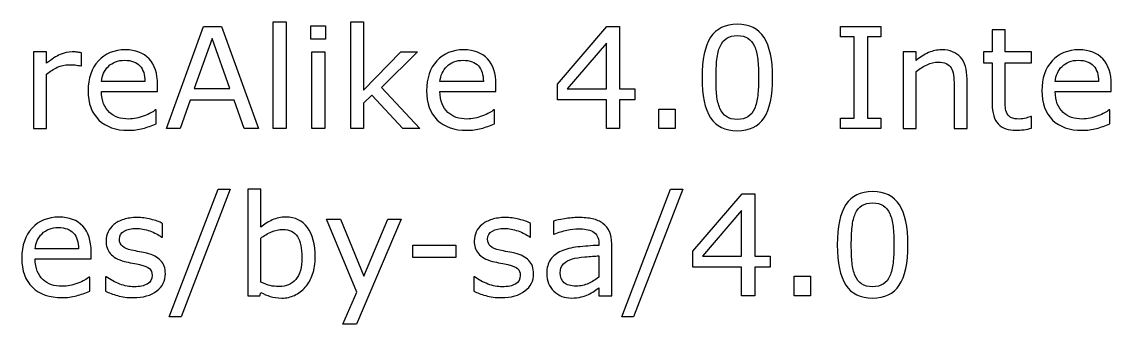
# Model space of a CAD drawing. Extents: x -44 to 254, y 29 to 220.
# Drawn here: x 92 to 149.5, y 29.4 to 45.4 of the extents above; entities that cross this region are included whole.
import ezdxf

# ---------------------------------------------------------------- set-up
doc = ezdxf.new("R2010")
doc.units = 0
doc.header["$MEASUREMENT"] = 0
doc.layers.add('LAYER_1', color=160, linetype='Continuous')

# ---------------------------------------------------------------- blocks, each defined once
blk = doc.blocks.new('AI9-BLK1')
at = {"layer": 'LAYER_1', "color": 7}
for points in [[(2.594, -10.87), (1.832, -10.87), (1.308, -9.371), (-1.016, -9.371), (-1.54, -10.87), (-2.267, -10.87), (-0.313, -5.479), (0.639, -5.479), (2.594, -10.87)], [(4.054, -10.87), (3.37, -10.87), (3.37, -5.237), (4.054, -5.237), (4.054, -10.87)], [(6.131, -6.152), (5.359, -6.152), (5.359, -5.446), (6.131, -5.446), (6.131, -6.152)], [(11.107, -10.87), (10.205, -10.87), (8.58, -9.102), (8.142, -9.519), (8.142, -10.87), (7.458, -10.87), (7.458, -5.237), (8.142, -5.237), (8.142, -8.835), (10.098, -6.824), (10.975, -6.824), (9.089, -8.693), (11.107, -10.87)], [(22.448, -9.349), (21.643, -9.349), (21.643, -10.87), (20.948, -10.87), (20.948, -9.349), (18.369, -9.349), (18.369, -8.517), (20.977, -5.479), (21.643, -5.479), (21.643, -8.764), (22.448, -8.764), (22.448, -9.349)], [(35.436, -10.87), (33.309, -10.87), (33.309, -10.319), (34.014, -10.319), (34.014, -6.03), (33.309, -6.03), (33.309, -5.479), (35.436, -5.479), (35.436, -6.03), (34.731, -6.03), (34.731, -10.319), (35.436, -10.319), (35.436, -10.87)], [(1.084, -8.753), (0.146, -6.113), (-0.796, -8.753), (1.084, -8.753)], [(6.087, -10.87), (5.403, -10.87), (5.403, -6.824), (6.087, -6.824), (6.087, -10.87)], [(20.948, -8.764), (20.948, -6.359), (18.883, -8.764), (20.948, -8.764)], [(24.578, -10.87), (23.718, -10.87), (23.718, -9.834), (24.578, -9.834), (24.578, -10.87)], [(1.1, -14.056), (-1.493, -20.792), (-2.119, -20.792), (0.463, -14.056), (1.1, -14.056)], [(24.975, -14.056), (22.381, -20.792), (21.756, -20.792), (24.338, -14.056), (24.975, -14.056)], [(29.585, -18.168), (28.78, -18.168), (28.78, -19.689), (28.086, -19.689), (28.086, -18.168), (25.506, -18.168), (25.506, -17.336), (28.115, -14.299), (28.78, -14.299), (28.78, -17.584), (29.585, -17.584), (29.585, -18.168)], [(28.086, -17.584), (28.086, -15.178), (26.02, -17.584), (28.086, -17.584)], [(10.12, -15.643), (7.76, -21.178), (7.04, -21.178), (7.785, -19.491), (6.174, -15.643), (6.915, -15.643), (8.155, -18.639), (9.413, -15.643), (10.12, -15.643)], [(13.004, -17.661), (10.744, -17.661), (10.744, -17.011), (13.004, -17.011), (13.004, -17.661)], [(31.715, -19.689), (30.855, -19.689), (30.855, -18.653), (31.715, -18.653), (31.715, -19.689)]]:
    blk.add_lwpolyline(points, dxfattribs=at)
for points, knots in [([(29.72, -8.171), (29.72, -9.139), (29.569, -9.849), (29.266, -10.302), (28.964, -10.754), (28.494, -10.98), (27.857, -10.98), (27.211, -10.98), (26.739, -10.751), (26.441, -10.292), (26.143, -9.834), (25.994, -9.129), (25.994, -8.178), (25.994, -7.22), (26.145, -6.512), (26.446, -6.055), (26.748, -5.598), (27.218, -5.369), (27.857, -5.369), (28.503, -5.369), (28.975, -5.601), (29.274, -6.066), (29.571, -6.53), (29.72, -7.232), (29.72, -8.171)], [0, 0, 0, 0, 1, 1, 1, 2, 2, 2, 3, 3, 3, 4, 4, 4, 5, 5, 5, 6, 6, 6, 7, 7, 7, 8, 8, 8, 8]), ([(43.386, -10.842), (43.258, -10.876), (43.118, -10.904), (42.968, -10.925), (42.817, -10.947), (42.683, -10.958), (42.564, -10.958), (42.152, -10.958), (41.839, -10.847), (41.624, -10.624), (41.409, -10.402), (41.302, -10.045), (41.302, -9.554), (41.302, -9.554), (41.302, -7.397), (41.302, -7.397), (41.302, -7.397), (40.839, -7.397), (40.839, -7.397), (40.839, -7.397), (40.839, -6.824), (40.839, -6.824), (40.839, -6.824), (41.302, -6.824), (41.302, -6.824), (41.302, -6.824), (41.302, -5.666), (41.302, -5.666), (41.302, -5.666), (41.985, -5.666), (41.985, -5.666), (41.985, -5.666), (41.985, -6.824), (41.985, -6.824), (41.985, -6.824), (43.386, -6.824), (43.386, -6.824), (43.386, -6.824), (43.386, -7.397), (43.386, -7.397), (43.386, -7.397), (41.985, -7.397), (41.985, -7.397), (41.985, -7.397), (41.985, -9.247), (41.985, -9.247), (41.985, -9.461), (41.99, -9.627), (42, -9.747), (42.01, -9.867), (42.043, -9.979), (42.101, -10.083), (42.154, -10.18), (42.227, -10.251), (42.319, -10.296), (42.412, -10.34), (42.553, -10.363), (42.743, -10.363), (42.854, -10.363), (42.969, -10.346), (43.09, -10.313), (43.21, -10.28), (43.297, -10.253), (43.35, -10.231), (43.35, -10.231), (43.386, -10.231), (43.386, -10.231), (43.386, -10.231), (43.386, -10.842), (43.386, -10.842)], [0, 0, 0, 0, 1, 1, 1, 2, 2, 2, 3, 3, 3, 4, 4, 4, 5, 5, 5, 6, 6, 6, 7, 7, 7, 8, 8, 8, 9, 9, 9, 10, 10, 10, 11, 11, 11, 12, 12, 12, 13, 13, 13, 14, 14, 14, 15, 15, 15, 16, 16, 16, 17, 17, 17, 18, 18, 18, 19, 19, 19, 20, 20, 20, 21, 21, 21, 22, 22, 22, 23, 23, 23, 23]), ([(28.765, -9.816), (28.849, -9.62), (28.907, -9.39), (28.937, -9.126), (28.966, -8.861), (28.982, -8.543), (28.982, -8.171), (28.982, -7.803), (28.966, -7.485), (28.937, -7.214), (28.907, -6.944), (28.849, -6.714), (28.762, -6.526), (28.678, -6.34), (28.563, -6.2), (28.417, -6.106), (28.272, -6.011), (28.085, -5.964), (27.857, -5.964), (27.631, -5.964), (27.444, -6.011), (27.297, -6.106), (27.149, -6.2), (27.032, -6.342), (26.946, -6.533), (26.864, -6.712), (26.808, -6.945), (26.777, -7.232), (26.748, -7.52), (26.733, -7.835), (26.733, -8.178), (26.733, -8.555), (26.746, -8.87), (26.773, -9.124), (26.799, -9.378), (26.855, -9.605), (26.942, -9.805), (27.021, -9.994), (27.134, -10.137), (27.279, -10.236), (27.424, -10.336), (27.617, -10.385), (27.857, -10.385), (28.083, -10.385), (28.271, -10.338), (28.419, -10.244), (28.568, -10.15), (28.684, -10.007), (28.765, -9.816)], [0, 0, 0, 0, 1, 1, 1, 2, 2, 2, 3, 3, 3, 4, 4, 4, 5, 5, 5, 6, 6, 6, 7, 7, 7, 8, 8, 8, 9, 9, 9, 10, 10, 10, 11, 11, 11, 12, 12, 12, 13, 13, 13, 14, 14, 14, 15, 15, 15, 16, 16, 16, 16]), ([(-6.744, -7.563), (-6.744, -7.563), (-6.781, -7.563), (-6.781, -7.563), (-6.882, -7.54), (-6.98, -7.523), (-7.075, -7.512), (-7.171, -7.502), (-7.283, -7.497), (-7.413, -7.497), (-7.623, -7.497), (-7.826, -7.543), (-8.021, -7.636), (-8.216, -7.729), (-8.405, -7.849), (-8.585, -7.996), (-8.585, -7.996), (-8.585, -10.87), (-8.585, -10.87), (-8.585, -10.87), (-9.269, -10.87), (-9.269, -10.87), (-9.269, -10.87), (-9.269, -6.824), (-9.269, -6.824), (-9.269, -6.824), (-8.585, -6.824), (-8.585, -6.824), (-8.585, -6.824), (-8.585, -7.422), (-8.585, -7.422), (-8.315, -7.204), (-8.077, -7.05), (-7.871, -6.96), (-7.665, -6.869), (-7.454, -6.824), (-7.239, -6.824), (-7.122, -6.824), (-7.036, -6.827), (-6.983, -6.833), (-6.93, -6.839), (-6.85, -6.851), (-6.744, -6.867), (-6.744, -6.867), (-6.744, -7.563), (-6.744, -7.563)], [0, 0, 0, 0, 1, 1, 1, 2, 2, 2, 3, 3, 3, 4, 4, 4, 5, 5, 5, 6, 6, 6, 7, 7, 7, 8, 8, 8, 9, 9, 9, 10, 10, 10, 11, 11, 11, 12, 12, 12, 13, 13, 13, 14, 14, 14, 15, 15, 15, 15]), ([(-2.734, -8.908), (-2.734, -8.908), (-5.688, -8.908), (-5.688, -8.908), (-5.688, -9.157), (-5.651, -9.374), (-5.577, -9.559), (-5.502, -9.744), (-5.401, -9.896), (-5.272, -10.015), (-5.147, -10.131), (-4.999, -10.218), (-4.828, -10.276), (-4.657, -10.334), (-4.468, -10.363), (-4.262, -10.363), (-3.989, -10.363), (-3.714, -10.308), (-3.437, -10.199), (-3.161, -10.09), (-2.964, -9.983), (-2.847, -9.878), (-2.847, -9.878), (-2.811, -9.878), (-2.811, -9.878), (-2.811, -9.878), (-2.811, -10.618), (-2.811, -10.618), (-3.04, -10.715), (-3.273, -10.796), (-3.512, -10.861), (-3.75, -10.925), (-4, -10.958), (-4.263, -10.958), (-4.932, -10.958), (-5.455, -10.777), (-5.83, -10.414), (-6.206, -10.051), (-6.394, -9.536), (-6.394, -8.869), (-6.394, -8.208), (-6.214, -7.684), (-5.855, -7.296), (-5.495, -6.908), (-5.021, -6.714), (-4.434, -6.714), (-3.89, -6.714), (-3.471, -6.873), (-3.176, -7.19), (-2.881, -7.507), (-2.734, -7.956), (-2.734, -8.54), (-2.734, -8.54), (-2.734, -8.908), (-2.734, -8.908)], [0, 0, 0, 0, 1, 1, 1, 2, 2, 2, 3, 3, 3, 4, 4, 4, 5, 5, 5, 6, 6, 6, 7, 7, 7, 8, 8, 8, 9, 9, 9, 10, 10, 10, 11, 11, 11, 12, 12, 12, 13, 13, 13, 14, 14, 14, 15, 15, 15, 16, 16, 16, 17, 17, 17, 18, 18, 18, 18]), ([(15.121, -8.908), (15.121, -8.908), (12.167, -8.908), (12.167, -8.908), (12.167, -9.157), (12.204, -9.374), (12.278, -9.559), (12.353, -9.744), (12.454, -9.896), (12.584, -10.015), (12.708, -10.131), (12.856, -10.218), (13.027, -10.276), (13.198, -10.334), (13.387, -10.363), (13.593, -10.363), (13.866, -10.363), (14.141, -10.308), (14.418, -10.199), (14.694, -10.09), (14.891, -9.983), (15.008, -9.878), (15.008, -9.878), (15.044, -9.878), (15.044, -9.878), (15.044, -9.878), (15.044, -10.618), (15.044, -10.618), (14.815, -10.715), (14.582, -10.796), (14.343, -10.861), (14.105, -10.925), (13.855, -10.958), (13.592, -10.958), (12.923, -10.958), (12.4, -10.777), (12.025, -10.414), (11.649, -10.051), (11.461, -9.536), (11.461, -8.869), (11.461, -8.208), (11.641, -7.684), (12.001, -7.296), (12.36, -6.908), (12.834, -6.714), (13.421, -6.714), (13.965, -6.714), (14.385, -6.873), (14.68, -7.19), (14.974, -7.507), (15.121, -7.956), (15.121, -8.54), (15.121, -8.54), (15.121, -8.908), (15.121, -8.908)], [0, 0, 0, 0, 1, 1, 1, 2, 2, 2, 3, 3, 3, 4, 4, 4, 5, 5, 5, 6, 6, 6, 7, 7, 7, 8, 8, 8, 9, 9, 9, 10, 10, 10, 11, 11, 11, 12, 12, 12, 13, 13, 13, 14, 14, 14, 15, 15, 15, 16, 16, 16, 17, 17, 17, 18, 18, 18, 18]), ([(39.976, -10.87), (39.976, -10.87), (39.293, -10.87), (39.293, -10.87), (39.293, -10.87), (39.293, -8.569), (39.293, -8.569), (39.293, -8.383), (39.282, -8.209), (39.26, -8.046), (39.239, -7.883), (39.199, -7.756), (39.142, -7.664), (39.082, -7.563), (38.996, -7.488), (38.883, -7.438), (38.771, -7.389), (38.624, -7.364), (38.445, -7.364), (38.26, -7.364), (38.066, -7.41), (37.865, -7.502), (37.664, -7.593), (37.471, -7.71), (37.286, -7.852), (37.286, -7.852), (37.286, -10.87), (37.286, -10.87), (37.286, -10.87), (36.603, -10.87), (36.603, -10.87), (36.603, -10.87), (36.603, -6.824), (36.603, -6.824), (36.603, -6.824), (37.286, -6.824), (37.286, -6.824), (37.286, -6.824), (37.286, -7.275), (37.286, -7.275), (37.498, -7.099), (37.717, -6.962), (37.943, -6.862), (38.169, -6.763), (38.4, -6.714), (38.639, -6.714), (39.074, -6.714), (39.405, -6.845), (39.634, -7.108), (39.862, -7.371), (39.976, -7.75), (39.976, -8.245), (39.976, -8.245), (39.976, -10.87), (39.976, -10.87)], [0, 0, 0, 0, 1, 1, 1, 2, 2, 2, 3, 3, 3, 4, 4, 4, 5, 5, 5, 6, 6, 6, 7, 7, 7, 8, 8, 8, 9, 9, 9, 10, 10, 10, 11, 11, 11, 12, 12, 12, 13, 13, 13, 14, 14, 14, 15, 15, 15, 16, 16, 16, 17, 17, 17, 18, 18, 18, 18]), ([(47.584, -8.908), (47.584, -8.908), (44.629, -8.908), (44.629, -8.908), (44.629, -9.157), (44.666, -9.374), (44.74, -9.559), (44.815, -9.744), (44.917, -9.896), (45.046, -10.015), (45.17, -10.131), (45.318, -10.218), (45.489, -10.276), (45.661, -10.334), (45.849, -10.363), (46.056, -10.363), (46.328, -10.363), (46.603, -10.308), (46.88, -10.199), (47.157, -10.09), (47.353, -9.983), (47.471, -9.878), (47.471, -9.878), (47.507, -9.878), (47.507, -9.878), (47.507, -9.878), (47.507, -10.618), (47.507, -10.618), (47.278, -10.715), (47.044, -10.796), (46.806, -10.861), (46.567, -10.925), (46.317, -10.958), (46.055, -10.958), (45.385, -10.958), (44.863, -10.777), (44.487, -10.414), (44.111, -10.051), (43.924, -9.536), (43.924, -8.869), (43.924, -8.208), (44.104, -7.684), (44.463, -7.296), (44.823, -6.908), (45.296, -6.714), (45.883, -6.714), (46.428, -6.714), (46.846, -6.873), (47.141, -7.19), (47.436, -7.507), (47.584, -7.956), (47.584, -8.54), (47.584, -8.54), (47.584, -8.908), (47.584, -8.908)], [0, 0, 0, 0, 1, 1, 1, 2, 2, 2, 3, 3, 3, 4, 4, 4, 5, 5, 5, 6, 6, 6, 7, 7, 7, 8, 8, 8, 9, 9, 9, 10, 10, 10, 11, 11, 11, 12, 12, 12, 13, 13, 13, 14, 14, 14, 15, 15, 15, 16, 16, 16, 17, 17, 17, 18, 18, 18, 18]), ([(-3.395, -8.389), (-3.397, -8.032), (-3.486, -7.755), (-3.662, -7.559), (-3.838, -7.363), (-4.104, -7.265), (-4.463, -7.265), (-4.824, -7.265), (-5.111, -7.373), (-5.325, -7.588), (-5.538, -7.803), (-5.66, -8.07), (-5.688, -8.389), (-5.688, -8.389), (-3.395, -8.389), (-3.395, -8.389)], [0, 0, 0, 0, 1, 1, 1, 2, 2, 2, 3, 3, 3, 4, 4, 4, 5, 5, 5, 5]), ([(14.46, -8.389), (14.458, -8.032), (14.369, -7.755), (14.193, -7.559), (14.017, -7.363), (13.751, -7.265), (13.393, -7.265), (13.032, -7.265), (12.744, -7.373), (12.531, -7.588), (12.317, -7.803), (12.196, -8.07), (12.167, -8.389), (12.167, -8.389), (14.46, -8.389), (14.46, -8.389)], [0, 0, 0, 0, 1, 1, 1, 2, 2, 2, 3, 3, 3, 4, 4, 4, 5, 5, 5, 5]), ([(46.922, -8.389), (46.92, -8.032), (46.831, -7.755), (46.655, -7.559), (46.48, -7.363), (46.213, -7.265), (45.854, -7.265), (45.494, -7.265), (45.207, -7.373), (44.993, -7.588), (44.779, -7.803), (44.657, -8.07), (44.629, -8.389), (44.629, -8.389), (46.922, -8.389), (46.922, -8.389)], [0, 0, 0, 0, 1, 1, 1, 2, 2, 2, 3, 3, 3, 4, 4, 4, 5, 5, 5, 5]), ([(5.589, -17.636), (5.589, -17.973), (5.541, -18.278), (5.446, -18.548), (5.351, -18.818), (5.222, -19.045), (5.061, -19.228), (4.889, -19.418), (4.701, -19.562), (4.496, -19.657), (4.291, -19.752), (4.065, -19.8), (3.819, -19.8), (3.59, -19.8), (3.389, -19.772), (3.218, -19.718), (3.047, -19.664), (2.878, -19.591), (2.712, -19.499), (2.712, -19.499), (2.668, -19.689), (2.668, -19.689), (2.668, -19.689), (2.029, -19.689), (2.029, -19.689), (2.029, -19.689), (2.029, -14.056), (2.029, -14.056), (2.029, -14.056), (2.712, -14.056), (2.712, -14.056), (2.712, -14.056), (2.712, -16.069), (2.712, -16.069), (2.902, -15.912), (3.105, -15.784), (3.32, -15.683), (3.535, -15.583), (3.776, -15.533), (4.044, -15.533), (4.521, -15.533), (4.898, -15.717), (5.175, -16.083), (5.451, -16.45), (5.589, -16.967), (5.589, -17.636)], [0, 0, 0, 0, 1, 1, 1, 2, 2, 2, 3, 3, 3, 4, 4, 4, 5, 5, 5, 6, 6, 6, 7, 7, 7, 8, 8, 8, 9, 9, 9, 10, 10, 10, 11, 11, 11, 12, 12, 12, 13, 13, 13, 14, 14, 14, 15, 15, 15, 15]), ([(36.857, -16.99), (36.857, -17.958), (36.706, -18.669), (36.403, -19.121), (36.101, -19.573), (35.631, -19.8), (34.994, -19.8), (34.348, -19.8), (33.876, -19.571), (33.578, -19.112), (33.28, -18.653), (33.131, -17.949), (33.131, -16.998), (33.131, -16.039), (33.282, -15.332), (33.584, -14.874), (33.885, -14.417), (34.355, -14.188), (34.994, -14.188), (35.64, -14.188), (36.113, -14.421), (36.411, -14.885), (36.708, -15.35), (36.857, -16.052), (36.857, -16.99)], [0, 0, 0, 0, 1, 1, 1, 2, 2, 2, 3, 3, 3, 4, 4, 4, 5, 5, 5, 6, 6, 6, 7, 7, 7, 8, 8, 8, 8]), ([(35.903, -18.636), (35.987, -18.44), (36.043, -18.21), (36.074, -17.945), (36.103, -17.681), (36.118, -17.362), (36.118, -16.99), (36.118, -16.623), (36.103, -16.304), (36.074, -16.034), (36.043, -15.763), (35.985, -15.534), (35.899, -15.345), (35.815, -15.159), (35.7, -15.019), (35.555, -14.925), (35.409, -14.831), (35.223, -14.784), (34.994, -14.784), (34.768, -14.784), (34.581, -14.831), (34.434, -14.925), (34.286, -15.019), (34.169, -15.162), (34.082, -15.352), (34, -15.532), (33.945, -15.764), (33.915, -16.052), (33.885, -16.339), (33.87, -16.655), (33.87, -16.998), (33.87, -17.375), (33.883, -17.69), (33.909, -17.943), (33.936, -18.197), (33.992, -18.424), (34.079, -18.625), (34.158, -18.813), (34.271, -18.957), (34.416, -19.056), (34.561, -19.155), (34.754, -19.204), (34.994, -19.204), (35.22, -19.204), (35.407, -19.157), (35.556, -19.063), (35.705, -18.969), (35.821, -18.826), (35.903, -18.636)], [0, 0, 0, 0, 1, 1, 1, 2, 2, 2, 3, 3, 3, 4, 4, 4, 5, 5, 5, 6, 6, 6, 7, 7, 7, 8, 8, 8, 9, 9, 9, 10, 10, 10, 11, 11, 11, 12, 12, 12, 13, 13, 13, 14, 14, 14, 15, 15, 15, 16, 16, 16, 16]), ([(-6.236, -17.727), (-6.236, -17.727), (-9.19, -17.727), (-9.19, -17.727), (-9.19, -17.976), (-9.153, -18.194), (-9.078, -18.379), (-9.004, -18.564), (-8.903, -18.715), (-8.773, -18.834), (-8.648, -18.95), (-8.501, -19.037), (-8.329, -19.095), (-8.159, -19.153), (-7.97, -19.182), (-7.764, -19.182), (-7.491, -19.182), (-7.216, -19.128), (-6.939, -19.019), (-6.663, -18.91), (-6.466, -18.803), (-6.349, -18.697), (-6.349, -18.697), (-6.313, -18.697), (-6.313, -18.697), (-6.313, -18.697), (-6.313, -19.438), (-6.313, -19.438), (-6.541, -19.534), (-6.775, -19.615), (-7.013, -19.68), (-7.252, -19.745), (-7.502, -19.778), (-7.764, -19.778), (-8.434, -19.778), (-8.956, -19.596), (-9.332, -19.234), (-9.708, -18.871), (-9.896, -18.356), (-9.896, -17.688), (-9.896, -17.027), (-9.716, -16.503), (-9.356, -16.115), (-8.996, -15.727), (-8.522, -15.533), (-7.935, -15.533), (-7.392, -15.533), (-6.972, -15.692), (-6.677, -16.009), (-6.383, -16.326), (-6.236, -16.776), (-6.236, -17.359), (-6.236, -17.359), (-6.236, -17.727), (-6.236, -17.727)], [0, 0, 0, 0, 1, 1, 1, 2, 2, 2, 3, 3, 3, 4, 4, 4, 5, 5, 5, 6, 6, 6, 7, 7, 7, 8, 8, 8, 9, 9, 9, 10, 10, 10, 11, 11, 11, 12, 12, 12, 13, 13, 13, 14, 14, 14, 15, 15, 15, 16, 16, 16, 17, 17, 17, 18, 18, 18, 18]), ([(-6.897, -17.209), (-6.899, -16.851), (-6.988, -16.574), (-7.164, -16.378), (-7.339, -16.183), (-7.606, -16.084), (-7.964, -16.084), (-8.325, -16.084), (-8.613, -16.192), (-8.826, -16.407), (-9.04, -16.623), (-9.161, -16.89), (-9.19, -17.209), (-9.19, -17.209), (-6.897, -17.209), (-6.897, -17.209)], [0, 0, 0, 0, 1, 1, 1, 2, 2, 2, 3, 3, 3, 4, 4, 4, 5, 5, 5, 5]), ([(-2.318, -18.519), (-2.318, -18.887), (-2.471, -19.189), (-2.775, -19.424), (-3.08, -19.66), (-3.496, -19.778), (-4.023, -19.778), (-4.321, -19.778), (-4.596, -19.742), (-4.844, -19.671), (-5.094, -19.6), (-5.303, -19.522), (-5.471, -19.438), (-5.471, -19.438), (-5.471, -18.675), (-5.471, -18.675), (-5.471, -18.675), (-5.435, -18.675), (-5.435, -18.675), (-5.222, -18.837), (-4.985, -18.966), (-4.724, -19.061), (-4.463, -19.156), (-4.212, -19.204), (-3.973, -19.204), (-3.676, -19.204), (-3.443, -19.156), (-3.276, -19.06), (-3.107, -18.964), (-3.024, -18.813), (-3.024, -18.606), (-3.024, -18.447), (-3.069, -18.327), (-3.16, -18.245), (-3.251, -18.164), (-3.426, -18.094), (-3.684, -18.036), (-3.78, -18.014), (-3.905, -17.989), (-4.059, -17.96), (-4.213, -17.931), (-4.354, -17.9), (-4.481, -17.867), (-4.832, -17.773), (-5.081, -17.635), (-5.228, -17.454), (-5.376, -17.272), (-5.449, -17.049), (-5.449, -16.785), (-5.449, -16.619), (-5.415, -16.463), (-5.346, -16.316), (-5.278, -16.17), (-5.174, -16.039), (-5.034, -15.923), (-4.899, -15.81), (-4.727, -15.721), (-4.519, -15.655), (-4.31, -15.588), (-4.078, -15.555), (-3.82, -15.555), (-3.579, -15.555), (-3.335, -15.585), (-3.089, -15.645), (-2.841, -15.704), (-2.636, -15.776), (-2.473, -15.861), (-2.473, -15.861), (-2.473, -16.592), (-2.473, -16.592), (-2.473, -16.592), (-2.509, -16.592), (-2.509, -16.592), (-2.681, -16.462), (-2.891, -16.352), (-3.138, -16.263), (-3.384, -16.173), (-3.626, -16.129), (-3.863, -16.129), (-4.11, -16.129), (-4.319, -16.176), (-4.488, -16.271), (-4.658, -16.366), (-4.744, -16.507), (-4.744, -16.695), (-4.744, -16.861), (-4.692, -16.986), (-4.589, -17.07), (-4.489, -17.154), (-4.326, -17.222), (-4.102, -17.275), (-3.977, -17.304), (-3.838, -17.333), (-3.683, -17.362), (-3.529, -17.391), (-3.401, -17.417), (-3.298, -17.441), (-2.985, -17.513), (-2.743, -17.637), (-2.573, -17.813), (-2.403, -17.991), (-2.318, -18.226), (-2.318, -18.519)], [0, 0, 0, 0, 1, 1, 1, 2, 2, 2, 3, 3, 3, 4, 4, 4, 5, 5, 5, 6, 6, 6, 7, 7, 7, 8, 8, 8, 9, 9, 9, 10, 10, 10, 11, 11, 11, 12, 12, 12, 13, 13, 13, 14, 14, 14, 15, 15, 15, 16, 16, 16, 17, 17, 17, 18, 18, 18, 19, 19, 19, 20, 20, 20, 21, 21, 21, 22, 22, 22, 23, 23, 23, 24, 24, 24, 25, 25, 25, 26, 26, 26, 27, 27, 27, 28, 28, 28, 29, 29, 29, 30, 30, 30, 31, 31, 31, 32, 32, 32, 33, 33, 33, 34, 34, 34, 34]), ([(17.107, -18.519), (17.107, -18.887), (16.955, -19.189), (16.65, -19.424), (16.346, -19.66), (15.93, -19.778), (15.402, -19.778), (15.103, -19.778), (14.83, -19.742), (14.58, -19.671), (14.332, -19.6), (14.122, -19.522), (13.954, -19.438), (13.954, -19.438), (13.954, -18.675), (13.954, -18.675), (13.954, -18.675), (13.99, -18.675), (13.99, -18.675), (14.203, -18.837), (14.441, -18.966), (14.702, -19.061), (14.963, -19.156), (15.213, -19.204), (15.453, -19.204), (15.75, -19.204), (15.982, -19.156), (16.15, -19.06), (16.317, -18.964), (16.401, -18.813), (16.401, -18.606), (16.401, -18.447), (16.356, -18.327), (16.265, -18.245), (16.174, -18.164), (16, -18.094), (15.741, -18.036), (15.646, -18.014), (15.52, -17.989), (15.367, -17.96), (15.212, -17.931), (15.072, -17.9), (14.945, -17.867), (14.593, -17.773), (14.344, -17.635), (14.197, -17.454), (14.05, -17.272), (13.976, -17.049), (13.976, -16.785), (13.976, -16.619), (14.011, -16.463), (14.079, -16.316), (14.148, -16.17), (14.252, -16.039), (14.392, -15.923), (14.526, -15.81), (14.698, -15.721), (14.906, -15.655), (15.114, -15.588), (15.347, -15.555), (15.605, -15.555), (15.846, -15.555), (16.09, -15.585), (16.337, -15.645), (16.583, -15.704), (16.789, -15.776), (16.953, -15.861), (16.953, -15.861), (16.953, -16.592), (16.953, -16.592), (16.953, -16.592), (16.917, -16.592), (16.917, -16.592), (16.744, -16.462), (16.534, -16.352), (16.288, -16.263), (16.041, -16.173), (15.799, -16.129), (15.562, -16.129), (15.315, -16.129), (15.107, -16.176), (14.937, -16.271), (14.766, -16.366), (14.682, -16.507), (14.682, -16.695), (14.682, -16.861), (14.733, -16.986), (14.836, -17.07), (14.936, -17.154), (15.099, -17.222), (15.324, -17.275), (15.448, -17.304), (15.587, -17.333), (15.741, -17.362), (15.896, -17.391), (16.025, -17.417), (16.127, -17.441), (16.441, -17.513), (16.683, -17.637), (16.852, -17.813), (17.022, -17.991), (17.107, -18.226), (17.107, -18.519)], [0, 0, 0, 0, 1, 1, 1, 2, 2, 2, 3, 3, 3, 4, 4, 4, 5, 5, 5, 6, 6, 6, 7, 7, 7, 8, 8, 8, 9, 9, 9, 10, 10, 10, 11, 11, 11, 12, 12, 12, 13, 13, 13, 14, 14, 14, 15, 15, 15, 16, 16, 16, 17, 17, 17, 18, 18, 18, 19, 19, 19, 20, 20, 20, 21, 21, 21, 22, 22, 22, 23, 23, 23, 24, 24, 24, 25, 25, 25, 26, 26, 26, 27, 27, 27, 28, 28, 28, 29, 29, 29, 30, 30, 30, 31, 31, 31, 32, 32, 32, 33, 33, 33, 34, 34, 34, 34]), ([(21.232, -19.689), (21.232, -19.689), (20.548, -19.689), (20.548, -19.689), (20.548, -19.689), (20.548, -19.258), (20.548, -19.258), (20.487, -19.299), (20.407, -19.356), (20.305, -19.429), (20.203, -19.503), (20.104, -19.561), (20.007, -19.604), (19.894, -19.66), (19.765, -19.706), (19.619, -19.743), (19.472, -19.781), (19.3, -19.8), (19.103, -19.8), (18.741, -19.8), (18.433, -19.679), (18.181, -19.438), (17.929, -19.198), (17.803, -18.89), (17.803, -18.517), (17.803, -18.211), (17.868, -17.964), (17.999, -17.775), (18.13, -17.585), (18.317, -17.437), (18.56, -17.328), (18.804, -17.22), (19.098, -17.147), (19.441, -17.108), (19.785, -17.07), (20.154, -17.041), (20.548, -17.022), (20.548, -17.022), (20.548, -16.916), (20.548, -16.916), (20.548, -16.761), (20.52, -16.633), (20.467, -16.532), (20.412, -16.43), (20.335, -16.35), (20.234, -16.292), (20.137, -16.236), (20.022, -16.199), (19.887, -16.18), (19.753, -16.161), (19.612, -16.151), (19.466, -16.151), (19.287, -16.151), (19.089, -16.174), (18.87, -16.221), (18.651, -16.269), (18.424, -16.337), (18.192, -16.426), (18.192, -16.426), (18.156, -16.426), (18.156, -16.426), (18.156, -16.426), (18.156, -15.739), (18.156, -15.739), (18.288, -15.703), (18.48, -15.663), (18.731, -15.62), (18.982, -15.577), (19.229, -15.555), (19.472, -15.555), (19.757, -15.555), (20.005, -15.579), (20.216, -15.626), (20.427, -15.673), (20.61, -15.753), (20.764, -15.866), (20.917, -15.977), (21.032, -16.12), (21.112, -16.296), (21.192, -16.472), (21.232, -16.69), (21.232, -16.95), (21.232, -16.95), (21.232, -19.689), (21.232, -19.689)], [0, 0, 0, 0, 1, 1, 1, 2, 2, 2, 3, 3, 3, 4, 4, 4, 5, 5, 5, 6, 6, 6, 7, 7, 7, 8, 8, 8, 9, 9, 9, 10, 10, 10, 11, 11, 11, 12, 12, 12, 13, 13, 13, 14, 14, 14, 15, 15, 15, 16, 16, 16, 17, 17, 17, 18, 18, 18, 19, 19, 19, 20, 20, 20, 21, 21, 21, 22, 22, 22, 23, 23, 23, 24, 24, 24, 25, 25, 25, 26, 26, 26, 27, 27, 27, 28, 28, 28, 28]), ([(4.884, -17.658), (4.884, -17.175), (4.804, -16.808), (4.645, -16.559), (4.486, -16.309), (4.229, -16.184), (3.875, -16.184), (3.678, -16.184), (3.478, -16.227), (3.276, -16.312), (3.073, -16.398), (2.885, -16.509), (2.712, -16.644), (2.712, -16.644), (2.712, -18.961), (2.712, -18.961), (2.904, -19.048), (3.07, -19.109), (3.209, -19.143), (3.347, -19.176), (3.504, -19.193), (3.68, -19.193), (4.056, -19.193), (4.351, -19.07), (4.563, -18.822), (4.777, -18.575), (4.884, -18.186), (4.884, -17.658)], [0, 0, 0, 0, 1, 1, 1, 2, 2, 2, 3, 3, 3, 4, 4, 4, 5, 5, 5, 6, 6, 6, 7, 7, 7, 8, 8, 8, 9, 9, 9, 9]), ([(20.548, -18.698), (20.548, -18.698), (20.548, -17.573), (20.548, -17.573), (20.342, -17.585), (20.099, -17.603), (19.82, -17.627), (19.541, -17.651), (19.321, -17.686), (19.158, -17.732), (18.964, -17.787), (18.808, -17.873), (18.688, -17.991), (18.568, -18.107), (18.509, -18.268), (18.509, -18.473), (18.509, -18.705), (18.577, -18.879), (18.717, -18.996), (18.855, -19.113), (19.067, -19.171), (19.352, -19.171), (19.589, -19.171), (19.805, -19.125), (20.002, -19.032), (20.198, -18.939), (20.38, -18.828), (20.548, -18.698)], [0, 0, 0, 0, 1, 1, 1, 2, 2, 2, 3, 3, 3, 4, 4, 4, 5, 5, 5, 6, 6, 6, 7, 7, 7, 8, 8, 8, 9, 9, 9, 9])]:
    blk.add_open_spline(points, degree=3, knots=knots, dxfattribs=at)

msp = doc.modelspace()

# ---------------------------------------------------------------- block references
at = {"layer": 'LAYER_1', "color": 7}
msp.add_blockref('AI9-BLK1', (101.885, 50.607), dxfattribs=at)

doc.saveas('drawing.dxf')
